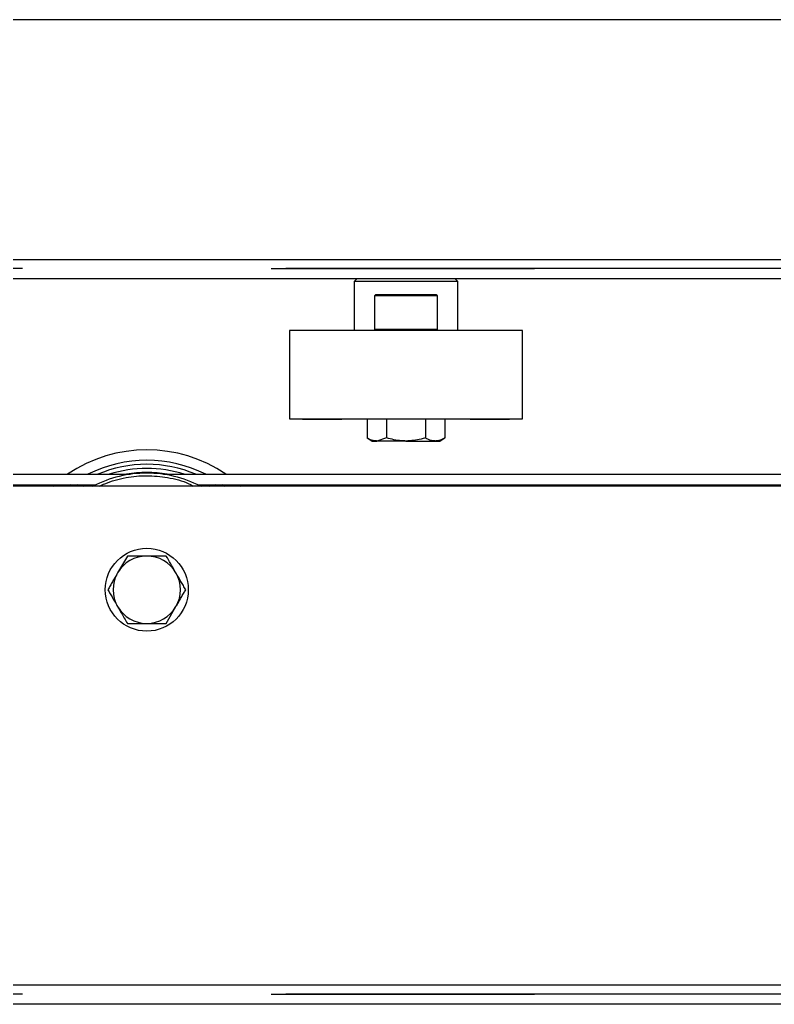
# Model space of a CAD drawing. Header units: millimetres. Extents: x 15 to 415, y 5 to 292.
# Drawn here: x 140.68 to 147.96, y 118.09 to 127.59 of the extents above; entities that cross this region are included whole.
import ezdxf

# ---------------------------------------------------------------- set-up
doc = ezdxf.new("R2010")
doc.units = ezdxf.units.MM
doc.linetypes.add('CENTERX2', pattern=[20.32, 12.7, -2.54, 2.54, -2.54])

msp = doc.modelspace()

# ---------------------------------------------------------------- linework, layer by layer
at = {"color": 7, "linetype": 'Continuous', "lineweight": 25}
for p, q in [((164.90737, 127.58944), (118.90737, 127.58944)), ((164.90737, 125.08944), (118.90737, 125.08944)), ((143.93237, 125.08944), (143.90737, 125.06444)), ((143.90737, 125.06444), (143.90737, 124.58944)), ((144.40737, 125.06444), (143.90737, 125.06444)), ((144.90737, 125.06444), (144.40737, 125.06444)), ((144.90737, 125.06444), (144.88237, 125.08944)), ((144.90737, 124.58944), (144.90737, 125.06444)), ((144.12848, 124.93944), (144.68625, 124.93944)), ((144.10737, 124.60444), (144.10737, 124.92444)), ((144.70737, 124.92444), (144.10737, 124.92444)), ((144.70737, 124.92444), (144.70737, 124.60444)), ((143.28237, 124.58944), (143.28237, 123.73944)), ((144.6002, 124.58944), (143.28237, 124.58944)), ((144.10737, 124.60444), (144.70737, 124.60444)), ((145.53237, 124.58944), (144.6002, 124.58944)), ((145.53237, 123.73944), (145.53237, 124.58944)), ((143.28237, 123.73944), (144.6002, 123.73944)), ((143.40758, 123.73944), (143.40758, 123.73444)), ((143.40801, 123.73444), (143.40801, 123.73944)), ((143.40801, 123.73444), (143.40872, 123.73444)), ((143.40918, 123.73944), (143.40918, 123.73444)), ((143.4107, 123.73444), (143.4107, 123.73944)), ((143.41693, 123.73444), (143.43462, 123.73444)), ((143.44106, 123.73444), (143.442, 123.73444)), ((143.442, 123.73444), (143.442, 123.73944)), ((143.442, 123.73444), (143.45236, 123.73444)), ((143.45236, 123.73444), (143.45236, 123.73944)), ((143.45236, 123.73444), (143.47266, 123.73444)), ((143.47266, 123.73444), (143.47266, 123.73944)), ((143.47266, 123.73444), (143.48851, 123.73444)), ((143.48857, 123.73444), (143.48857, 123.73944)), ((143.48857, 123.73444), (143.48974, 123.73444)), ((143.48974, 123.73944), (143.48974, 123.73444)), ((143.48974, 123.73444), (143.49985, 123.73444)), ((143.49985, 123.73444), (143.49985, 123.73944)), ((143.51868, 123.73444), (143.51868, 123.73944)), ((143.51868, 123.73444), (143.52386, 123.73444)), ((143.52386, 123.73444), (143.52386, 123.73944)), ((143.52386, 123.73444), (143.53686, 123.73444)), ((143.53891, 123.73444), (143.53891, 123.73944)), ((143.53891, 123.73444), (143.54579, 123.73444)), ((143.54579, 123.73444), (143.54579, 123.73944)), ((143.54579, 123.73444), (143.54771, 123.73444)), ((143.55975, 123.73444), (143.55975, 123.73944)), ((143.55975, 123.73444), (143.56661, 123.73444)), ((143.56661, 123.73444), (143.56661, 123.73944)), ((143.58043, 123.73444), (143.58043, 123.73944)), ((143.58043, 123.73444), (143.58302, 123.73444)), ((143.58343, 123.73444), (143.58343, 123.73944)), ((143.58343, 123.73444), (143.60729, 123.73444)), ((143.60729, 123.73444), (143.60729, 123.73944)), ((143.60936, 123.73944), (143.60936, 123.73444)), ((143.62928, 123.73444), (143.62928, 123.73944)), ((143.63209, 123.73444), (143.63209, 123.73944)), ((143.63209, 123.73444), (143.63473, 123.73444)), ((143.64054, 123.73444), (143.64054, 123.73944)), ((143.64054, 123.73444), (143.65669, 123.73444)), ((143.65669, 123.73444), (143.65669, 123.73944)), ((143.67848, 123.73444), (143.67848, 123.73944)), ((143.68132, 123.73444), (143.68132, 123.73944)), ((143.68132, 123.73444), (143.68276, 123.73444)), ((143.68276, 123.73444), (143.68276, 123.73944)), ((143.68276, 123.73444), (143.69587, 123.73444)), ((143.69587, 123.73444), (143.69587, 123.73944)), ((143.69587, 123.73444), (143.71271, 123.73444)), ((143.71271, 123.73444), (143.71271, 123.73944)), ((143.71271, 123.73444), (143.72573, 123.73444)), ((143.72573, 123.73444), (143.72573, 123.73944)), ((143.72573, 123.73444), (143.78292, 123.73444)), ((143.78292, 123.73444), (143.78292, 123.73944)), ((143.78533, 123.73444), (143.78533, 123.73944)), ((144.03209, 123.73944), (144.03209, 123.55347)), ((144.21973, 123.73944), (144.21973, 123.55347)), ((144.595, 123.73944), (144.595, 123.55347)), ((144.6002, 123.73944), (145.53237, 123.73944)), ((144.78264, 123.73944), (144.78264, 123.55347)), ((145.02761, 123.73444), (145.02761, 123.73944)), ((145.03, 123.73444), (145.03, 123.73944)), ((145.03, 123.73444), (145.06065, 123.73444)), ((145.06065, 123.73944), (145.06065, 123.73444)), ((145.06065, 123.73444), (145.07382, 123.73444)), ((145.07382, 123.73444), (145.07382, 123.73944)), ((145.08413, 123.73444), (145.08413, 123.73944)), ((145.08992, 123.73444), (145.08992, 123.73944)), ((145.08992, 123.73444), (145.10156, 123.73444)), ((145.10156, 123.73444), (145.10156, 123.73944)), ((145.10156, 123.73444), (145.11635, 123.73444)), ((145.11635, 123.73444), (145.11635, 123.73944)), ((145.11635, 123.73444), (145.128, 123.73444)), ((145.128, 123.73944), (145.128, 123.73444)), ((145.128, 123.73444), (145.14168, 123.73444)), ((145.14587, 123.73444), (145.14587, 123.73944)), ((145.14587, 123.73444), (145.16031, 123.73444)), ((145.16031, 123.73444), (145.16031, 123.73944)), ((145.17571, 123.73444), (145.17571, 123.73944)), ((145.17571, 123.73444), (145.18465, 123.73444)), ((145.18465, 123.73444), (145.18465, 123.73944)), ((145.18465, 123.73444), (145.19327, 123.73444)), ((145.19327, 123.73444), (145.19327, 123.73944)), ((145.19327, 123.73444), (145.20222, 123.73444)), ((145.20222, 123.73444), (145.20222, 123.73944)), ((145.20222, 123.73444), (145.21086, 123.73444)), ((145.21086, 123.73444), (145.21086, 123.73944)), ((145.21086, 123.73444), (145.21978, 123.73444)), ((145.21978, 123.73444), (145.21978, 123.73944)), ((145.21978, 123.73444), (145.22927, 123.73444)), ((145.22927, 123.73444), (145.22927, 123.73944)), ((145.22927, 123.73444), (145.23689, 123.73444)), ((145.23689, 123.73444), (145.23689, 123.73944)), ((145.23689, 123.73444), (145.24032, 123.73444)), ((145.24032, 123.73444), (145.24032, 123.73944)), ((145.24032, 123.73444), (145.24628, 123.73444)), ((145.25788, 123.73444), (145.26282, 123.73444)), ((145.26174, 123.73444), (145.26174, 123.73944)), ((145.28058, 123.73444), (145.28658, 123.73444)), ((145.28898, 123.73944), (145.28898, 123.73444)), ((145.28908, 123.73444), (145.28908, 123.73944)), ((145.28908, 123.73444), (145.32815, 123.73444)), ((145.32815, 123.73444), (145.32815, 123.73944)), ((145.33893, 123.73944), (145.33893, 123.73444)), ((145.33893, 123.73444), (145.36562, 123.73444)), ((145.36562, 123.73444), (145.36562, 123.73944)), ((145.36687, 123.73444), (145.37695, 123.73444)), ((145.37695, 123.73444), (145.37695, 123.73944)), ((145.37695, 123.73444), (145.38741, 123.73444)), ((145.38741, 123.73444), (145.38741, 123.73944)), ((145.39057, 123.73444), (145.39502, 123.73444)), ((145.39502, 123.73944), (145.39502, 123.73444)), ((145.3978, 123.73444), (145.3978, 123.73944)), ((145.39803, 123.73444), (145.4, 123.73444)), ((145.4, 123.73944), (145.4, 123.73444)), ((145.4021, 123.73444), (145.4021, 123.73944)), ((145.40302, 123.73444), (145.40716, 123.73444)), ((145.40716, 123.73944), (145.40716, 123.73444)), ((144.03209, 123.55347), (144.08237, 123.52444)), ((144.08237, 123.52444), (144.12591, 123.52444)), ((144.21973, 123.55347), (144.12591, 123.52444)), ((144.40737, 123.52444), (144.12591, 123.52444)), ((144.40737, 123.52444), (144.68882, 123.52444)), ((144.68882, 123.52444), (144.73237, 123.52444)), ((144.73237, 123.52444), (144.78264, 123.55347)), ((132.06781, 123.20294), (141.74692, 123.20294)), ((142.06781, 123.20294), (151.74692, 123.20294)), ((164.90737, 123.08944), (118.90737, 123.08944)), ((132.39567, 123.10294), (141.41906, 123.10294)), ((141.00045, 123.08944), (141.01556, 123.10294)), ((141.17571, 123.10294), (141.15737, 123.08944)), ((141.24637, 123.10294), (141.22612, 123.08944)), ((142.39567, 123.10294), (151.41906, 123.10294)), ((142.58861, 123.08944), (142.56836, 123.10294)), ((142.79917, 123.10294), (142.81428, 123.08944)), ((141.71973, 122.41444), (141.62591, 122.25194)), ((142.095, 121.76444), (142.18882, 121.92694)), ((164.5942, 118.08944), (119.22054, 118.08944))]:
    msp.add_line(p, q, dxfattribs=at)
at = {"color": 8, "linetype": 'Continuous', "lineweight": 25}
for p, q in [((118.90737, 125.27627), (164.90737, 125.27627)), ((141.29868, 123.08944), (141.32143, 123.10294)), ((141.37941, 123.08944), (141.40581, 123.10294)), ((142.40892, 123.10294), (142.43532, 123.08944)), ((142.4933, 123.10294), (142.51605, 123.08944)), ((118.90737, 118.27627), (164.90737, 118.27627))]:
    msp.add_line(p, q, dxfattribs=at)
at = {"color": 7, "linetype": 'CENTERX2'}
for p, q in [((216.90737, 125.18844), (66.90737, 125.18844)), ((66.90737, 125.18844), (216.90737, 125.18844)), ((66.90737, 118.18844), (216.90737, 118.18844)), ((216.90737, 118.18844), (66.90737, 118.18844))]:
    msp.add_line(p, q, dxfattribs=at)
at = {"color": 7, "linetype": 'Continuous', "lineweight": 25, "flags": 128}
for points in [[(142.65737, 123.08944), (142.64786, 123.09651), (142.63902, 123.10294)], [(142.63902, 123.10294), (142.64842, 123.09609), (142.65737, 123.08944)]]:
    msp.add_lwpolyline(points, dxfattribs=at)
at = {"color": 7, "linetype": 'Continuous', "lineweight": 25}
msp.add_circle((141.90737, 122.08944), 0.4, dxfattribs=at)
for radius, start, end in [(1.35, 55.569721, 124.430279), (1.25, 62.973947, 117.026053), (1.21, 90, 113.037645), (1.21, 66.962355, 90), (1.125, 90, 117.266044), (1.125, 62.733956, 90), (0.325, 90, 150), (0.325, 30, 90), (0.325, 150, 210), (0.325, 330, 30), (0.325, 210, 270), (0.325, 270, 330)]:
    msp.add_arc((141.90737, 122.08944), radius, start, end, dxfattribs=at)
at = {"color": 8, "linetype": 'Continuous', "lineweight": 25}
for radius, start, end in [(1.17068, 72.018173, 107.981827), (1.13081, 79.961409, 100.038591)]:
    msp.add_arc((141.90737, 122.08944), radius, start, end, dxfattribs=at)
at = {"color": 7, "linetype": 'Continuous', "lineweight": 25}
for points, knots in [([(144.10737, 124.92444), (144.10749, 124.92566), (144.10772, 124.92809), (144.10966, 124.93174), (144.11251, 124.93466), (144.11605, 124.93684), (144.11979, 124.93831), (144.12396, 124.93927), (144.12697, 124.93938), (144.12848, 124.93944)], [0, 0, 0, 0, 0.1111644, 0.2215578, 0.3911796, 0.5273291, 0.6670699, 0.832159, 1, 1, 1, 1]), ([(144.68625, 124.93944), (144.68832, 124.93933), (144.69254, 124.93911), (144.69812, 124.93725), (144.70209, 124.93473), (144.70451, 124.93227), (144.70611, 124.92991), (144.70718, 124.92721), (144.70731, 124.92526), (144.70737, 124.92444)], [0, 0, 0, 0, 0.22945028, 0.46668496, 0.64308859, 0.73102505, 0.82178257, 0.92494901, 1, 1, 1, 1]), ([(144.12848, 124.58944), (144.12641, 124.58956), (144.1222, 124.58978), (144.11662, 124.59164), (144.11264, 124.59416), (144.11022, 124.59662), (144.10862, 124.59898), (144.10755, 124.60168), (144.10742, 124.60362), (144.10737, 124.60444)], [0, 0, 0, 0, 0.2294503, 0.466685, 0.6430886, 0.7310251, 0.8217826, 0.924949, 1, 1, 1, 1]), ([(144.70737, 124.60444), (144.70725, 124.60323), (144.70701, 124.6008), (144.70508, 124.59714), (144.70222, 124.59423), (144.69868, 124.59205), (144.69494, 124.59058), (144.69077, 124.58962), (144.68776, 124.5895), (144.68625, 124.58944)], [0, 0, 0, 0, 0.11116437, 0.22155782, 0.39117964, 0.52732907, 0.66706995, 0.83215896, 1, 1, 1, 1]), ([(143.40758, 123.73444), (143.40762, 123.73444), (143.4077, 123.73444), (143.40782, 123.73444), (143.40794, 123.73444), (143.40801, 123.73444)], [0, 0, 0, 0, 0.25049932, 0.50093268, 1, 1, 1, 1]), ([(143.4107, 123.73444), (143.41403, 123.73444), (143.42068, 123.73444), (143.42943, 123.73444), (143.43486, 123.73444), (143.43697, 123.73444)], [0, 0, 0, 0, 0.3799906, 0.759627, 1, 1, 1, 1]), ([(143.44037, 123.73444), (143.44034, 123.73444), (143.44028, 123.73444), (143.44052, 123.73444), (143.44077, 123.73444), (143.44111, 123.73444), (143.44153, 123.73444), (143.44184, 123.73444), (143.442, 123.73444)], [0, 0, 0, 0, 0.2732748, 0.4210932, 0.5652183, 0.7096569, 0.8547775, 1, 1, 1, 1]), ([(143.48881, 123.73444), (143.48872, 123.73444), (143.48855, 123.73444), (143.48847, 123.73444), (143.48851, 123.73444), (143.48872, 123.73444), (143.48908, 123.73444), (143.48949, 123.73444), (143.48974, 123.73444)], [0, 0, 0, 0, 0.15219733, 0.30538071, 0.45997636, 0.61886819, 0.77897902, 1, 1, 1, 1]), ([(143.49985, 123.73444), (143.50085, 123.73444), (143.50278, 123.73444), (143.50797, 123.73444), (143.51191, 123.73444), (143.51398, 123.73444), (143.51416, 123.73444)], [0, 0, 0, 0, 0.34442477, 0.66995648, 0.97202136, 1, 1, 1, 1]), ([(143.51635, 123.73444), (143.51634, 123.73444), (143.51625, 123.73444), (143.51629, 123.73444), (143.51647, 123.73444), (143.51677, 123.73444), (143.51726, 123.73444), (143.51791, 123.73444), (143.51843, 123.73444), (143.51868, 123.73444)], [0, 0, 0, 0, 0.0165306, 0.2168215, 0.3182892, 0.4861605, 0.6552294, 0.8272933, 1, 1, 1, 1]), ([(143.53675, 123.73444), (143.5368, 123.73444), (143.5369, 123.73444), (143.53827, 123.73444), (143.53891, 123.73444)], [0, 0, 0, 0, 0.5265603, 1, 1, 1, 1]), ([(143.54579, 123.73444), (143.54665, 123.73444), (143.54839, 123.73444), (143.55166, 123.73444), (143.55435, 123.73444), (143.55546, 123.73444)], [0, 0, 0, 0, 0.3686168, 0.7397263, 1, 1, 1, 1]), ([(143.55692, 123.73444), (143.55692, 123.73444), (143.5569, 123.73444), (143.55835, 123.73444), (143.55957, 123.73444), (143.55975, 123.73444)], [0, 0, 0, 0, 0.15876781, 0.87607023, 1, 1, 1, 1]), ([(143.56661, 123.73444), (143.56805, 123.73444), (143.5705, 123.73444), (143.57579, 123.73444), (143.57899, 123.73444), (143.58043, 123.73444)], [0, 0, 0, 0, 0.4395919, 0.7480478, 1, 1, 1, 1]), ([(143.60729, 123.73444), (143.60745, 123.73444), (143.60776, 123.73444), (143.60842, 123.73444), (143.60898, 123.73444), (143.60936, 123.73444)], [0, 0, 0, 0, 0.2503486, 0.5007655, 1, 1, 1, 1]), ([(143.60936, 123.73444), (143.61103, 123.73444), (143.61384, 123.73444), (143.61913, 123.73444), (143.6243, 123.73444), (143.62754, 123.73444), (143.62928, 123.73444)], [0, 0, 0, 0, 0.3185725, 0.5340537, 0.7502024, 1, 1, 1, 1]), ([(143.62928, 123.73444), (143.62953, 123.73444), (143.63003, 123.73444), (143.63094, 123.73444), (143.63163, 123.73444), (143.63209, 123.73444)], [0, 0, 0, 0, 0.2508246, 0.5019651, 1, 1, 1, 1]), ([(143.636, 123.73444), (143.63606, 123.73444), (143.6362, 123.73444), (143.6382, 123.73444), (143.63995, 123.73444), (143.64054, 123.73444)], [0, 0, 0, 0, 0.2917, 0.7625484, 1, 1, 1, 1]), ([(143.65669, 123.73444), (143.65831, 123.73444), (143.66101, 123.73444), (143.6662, 123.73444), (143.67138, 123.73444), (143.67552, 123.73444), (143.67784, 123.73444), (143.67848, 123.73444)], [0, 0, 0, 0, 0.2915622, 0.484496, 0.6781187, 0.91156, 1, 1, 1, 1]), ([(143.67848, 123.73444), (143.67872, 123.73444), (143.67921, 123.73444), (143.68017, 123.73444), (143.68086, 123.73444), (143.68132, 123.73444)], [0, 0, 0, 0, 0.2501891, 0.5004098, 1, 1, 1, 1]), ([(143.78292, 123.73444), (143.78313, 123.73444), (143.78357, 123.73444), (143.7844, 123.73444), (143.78496, 123.73444), (143.78533, 123.73444)], [0, 0, 0, 0, 0.2503693, 0.5007819, 1, 1, 1, 1]), ([(143.78533, 123.73444), (143.78714, 123.73444), (143.78952, 123.73444), (143.78962, 123.73444), (143.78964, 123.73444)], [0, 0, 0, 0, 0.7560725, 1, 1, 1, 1]), ([(145.02509, 123.73444), (145.02501, 123.73444), (145.02473, 123.73444), (145.02586, 123.73444), (145.02714, 123.73444), (145.02761, 123.73444)], [0, 0, 0, 0, 0.21314141, 0.71661351, 1, 1, 1, 1]), ([(145.02761, 123.73444), (145.02779, 123.73444), (145.02814, 123.73444), (145.02891, 123.73444), (145.02956, 123.73444), (145.03, 123.73444)], [0, 0, 0, 0, 0.250459, 0.5010127, 1, 1, 1, 1]), ([(145.0748, 123.73444), (145.075, 123.73444), (145.07667, 123.73444), (145.08, 123.73444), (145.08288, 123.73444), (145.08413, 123.73444)], [0, 0, 0, 0, 0.07067621, 0.59539733, 1, 1, 1, 1]), ([(145.08413, 123.73444), (145.08554, 123.73444), (145.08737, 123.73444), (145.08889, 123.73444), (145.08923, 123.73444)], [0, 0, 0, 0, 0.77627831, 1, 1, 1, 1]), ([(145.14289, 123.73444), (145.14293, 123.73444), (145.143, 123.73444), (145.14487, 123.73444), (145.14587, 123.73444)], [0, 0, 0, 0, 0.46669989, 1, 1, 1, 1]), ([(145.16031, 123.73444), (145.16244, 123.73444), (145.16558, 123.73444), (145.17176, 123.73444), (145.17686, 123.73444), (145.18006, 123.73444), (145.18175, 123.73444)], [0, 0, 0, 0, 0.4046167, 0.5953422, 0.786525, 1, 1, 1, 1]), ([(145.24792, 123.73444), (145.24817, 123.73444), (145.24885, 123.73444), (145.25237, 123.73444), (145.25715, 123.73444), (145.26059, 123.73444), (145.26174, 123.73444)], [0, 0, 0, 0, 0.1804436, 0.4996936, 0.8332207, 1, 1, 1, 1]), ([(145.26174, 123.73444), (145.26246, 123.73444), (145.26389, 123.73444), (145.26612, 123.73444), (145.26842, 123.73444), (145.27059, 123.73444), (145.27259, 123.73444), (145.27442, 123.73444), (145.27622, 123.73444), (145.27796, 123.73444), (145.27962, 123.73444), (145.2812, 123.73444), (145.28271, 123.73444), (145.28408, 123.73444), (145.28533, 123.73444), (145.28643, 123.73444), (145.28739, 123.73444), (145.28826, 123.73444), (145.28873, 123.73444), (145.28898, 123.73444)], [0, 0, 0, 0, 0.06628878, 0.13299179, 0.20156237, 0.27110744, 0.32584751, 0.38101955, 0.43752861, 0.49442981, 0.54915481, 0.60422618, 0.6605867, 0.71743599, 0.77093777, 0.82491453, 0.88036704, 0.93627695, 1, 1, 1, 1]), ([(145.27098, 123.73444), (145.27096, 123.73444), (145.27089, 123.73444), (145.27096, 123.73444), (145.27108, 123.73444), (145.27136, 123.73444), (145.2717, 123.73444), (145.27202, 123.73444), (145.27213, 123.73444)], [0, 0, 0, 0, 0.0979509, 0.2787516, 0.4603104, 0.594782, 0.8646533, 1, 1, 1, 1]), ([(145.32815, 123.73444), (145.32845, 123.73444), (145.32904, 123.73444), (145.32996, 123.73444), (145.33091, 123.73444), (145.33181, 123.73444), (145.33265, 123.73444), (145.33343, 123.73444), (145.3342, 123.73444), (145.33492, 123.73444), (145.33559, 123.73444), (145.33621, 123.73444), (145.33679, 123.73444), (145.33731, 123.73444), (145.33776, 123.73444), (145.33815, 123.73444), (145.33848, 123.73444), (145.33873, 123.73444), (145.33887, 123.73444), (145.33893, 123.73444)], [0, 0, 0, 0, 0.0690748, 0.138365, 0.2094942, 0.2818356, 0.3413406, 0.4013698, 0.4628984, 0.5249052, 0.5807287, 0.6369515, 0.6945555, 0.7526961, 0.8045616, 0.8568877, 0.9105852, 0.9646192, 1, 1, 1, 1]), ([(145.38881, 123.73444), (145.38922, 123.73444), (145.39122, 123.73444), (145.39321, 123.73444), (145.39479, 123.73444)], [0, 0, 0, 0, 0.208786, 1, 1, 1, 1]), ([(145.3978, 123.73444), (145.39757, 123.73444), (145.3971, 123.73444), (145.3964, 123.73444), (145.39571, 123.73444), (145.39525, 123.73444), (145.39502, 123.73444)], [0, 0, 0, 0, 0.2506984, 0.5012854, 0.7506427, 1, 1, 1, 1]), ([(145.4, 123.73444), (145.40018, 123.73444), (145.40053, 123.73444), (145.40121, 123.73444), (145.40174, 123.73444), (145.4021, 123.73444)], [0, 0, 0, 0, 0.2506304, 0.5012147, 1, 1, 1, 1]), ([(144.12591, 123.52444), (144.12368, 123.52448), (144.11782, 123.52456), (144.1083, 123.52541), (144.09738, 123.52718), (144.08277, 123.53064), (144.0682, 123.53565), (144.05372, 123.54203), (144.04286, 123.54741), (144.03568, 123.55145), (144.03209, 123.55347)], [0, 0, 0, 0, 0.0700361, 0.184843, 0.2998166, 0.4152629, 0.6478668, 0.7650247, 0.8824731, 1, 1, 1, 1]), ([(144.40737, 123.52444), (144.39201, 123.52479), (144.32851, 123.52624), (144.26664, 123.54173), (144.21973, 123.55347)], [0, 0, 0, 0, 0.24185142, 1, 1, 1, 1]), ([(144.595, 123.55347), (144.58133, 123.54965), (144.52022, 123.53255), (144.45669, 123.52799), (144.40737, 123.52444)], [0, 0, 0, 0, 0.2237133, 1, 1, 1, 1]), ([(144.68882, 123.52444), (144.6866, 123.52448), (144.67465, 123.52465), (144.65299, 123.52809), (144.62384, 123.53792), (144.60472, 123.54823), (144.595, 123.55347)], [0, 0, 0, 0, 0.0700514, 0.3766066, 0.6830734, 1, 1, 1, 1]), ([(144.78264, 123.55347), (144.77887, 123.55135), (144.76752, 123.54498), (144.74829, 123.5361), (144.72479, 123.52839), (144.70488, 123.52486), (144.69285, 123.52455), (144.68882, 123.52444)], [0, 0, 0, 0, 0.1235975, 0.3712478, 0.6210135, 0.8733014, 1, 1, 1, 1]), ([(141.90737, 122.41444), (141.89201, 122.41444), (141.82851, 122.41444), (141.76664, 122.41444), (141.71973, 122.41444)], [0, 0, 0, 0, 0.24185142, 1, 1, 1, 1]), ([(142.095, 122.41444), (142.08133, 122.41444), (142.02022, 122.41444), (141.95669, 122.41444), (141.90737, 122.41444)], [0, 0, 0, 0, 0.2237133, 1, 1, 1, 1]), ([(142.18882, 122.25194), (142.1866, 122.2558), (142.16976, 122.28496), (142.13801, 122.33996), (142.10943, 122.38947), (142.095, 122.41444)], [0, 0, 0, 0, 0.07007691, 0.53077766, 1, 1, 1, 1]), ([(141.62591, 122.25194), (141.62368, 122.24809), (141.61782, 122.23793), (141.6083, 122.22145), (141.59738, 122.20252), (141.58277, 122.17723), (141.5682, 122.152), (141.55372, 122.1269), (141.54286, 122.1081), (141.53568, 122.09567), (141.53209, 122.08944)], [0, 0, 0, 0, 0.07003611, 0.18484299, 0.29981661, 0.41526294, 0.64786676, 0.76502468, 0.88247311, 1, 1, 1, 1]), ([(142.28264, 122.08944), (142.27507, 122.10257), (142.25988, 122.12888), (142.24051, 122.16242), (142.22481, 122.18961), (142.2129, 122.21025), (142.20088, 122.23105), (142.19285, 122.24498), (142.18882, 122.25194)], [0, 0, 0, 0, 0.2473449, 0.4960122, 0.6209853, 0.7468436, 0.8733095, 1, 1, 1, 1]), ([(141.53209, 122.08944), (141.53587, 122.0829), (141.54721, 122.06325), (141.56644, 122.02995), (141.58994, 121.98924), (141.60985, 121.95475), (141.62189, 121.93391), (141.62591, 121.92694)], [0, 0, 0, 0, 0.1235975, 0.3712478, 0.6210135, 0.8733014, 1, 1, 1, 1]), ([(142.18882, 121.92694), (142.19105, 121.9308), (142.20057, 121.94728), (142.21374, 121.9701), (142.22829, 121.9953), (142.23921, 122.01422), (142.25013, 122.03313), (142.26102, 122.05198), (142.27187, 122.07078), (142.27905, 122.08322), (142.28264, 122.08944)], [0, 0, 0, 0, 0.0700368, 0.2997783, 0.4152258, 0.5314803, 0.6478632, 0.7650223, 0.8824719, 1, 1, 1, 1]), ([(141.62591, 121.92694), (141.62813, 121.92309), (141.64009, 121.90239), (141.66174, 121.86488), (141.69089, 121.81438), (141.71001, 121.78128), (141.71973, 121.76444)], [0, 0, 0, 0, 0.07005137, 0.3766066, 0.68307341, 1, 1, 1, 1]), ([(141.71973, 121.76444), (141.7429, 121.76444), (141.78945, 121.76444), (141.84489, 121.76444), (141.88435, 121.76444), (141.89969, 121.76444), (141.90737, 121.76444)], [0, 0, 0, 0, 0.3774241, 0.7583426, 0.8790734, 1, 1, 1, 1]), ([(141.90737, 121.76444), (141.95669, 121.76444), (142.02022, 121.76444), (142.08133, 121.76444), (142.095, 121.76444)], [0, 0, 0, 0, 0.7762867, 1, 1, 1, 1])]:
    msp.add_open_spline(points, degree=3, knots=knots, dxfattribs=at)
at = {"color": 8, "linetype": 'Continuous', "lineweight": 25}
msp.add_open_spline([(141.45247, 123.08944), (141.46905, 123.09724), (141.54991, 123.13527), (141.70236, 123.1759), (141.90751, 123.19628), (142.11176, 123.17482), (142.26457, 123.13887), (142.34168, 123.09728), (142.35622, 123.08944)], degree=3, knots=[0, 0, 0, 0, 0.0589076, 0.2873672, 0.5029156, 0.718464, 0.9469237, 1, 1, 1, 1], dxfattribs=at)

doc.saveas('drawing.dxf')
